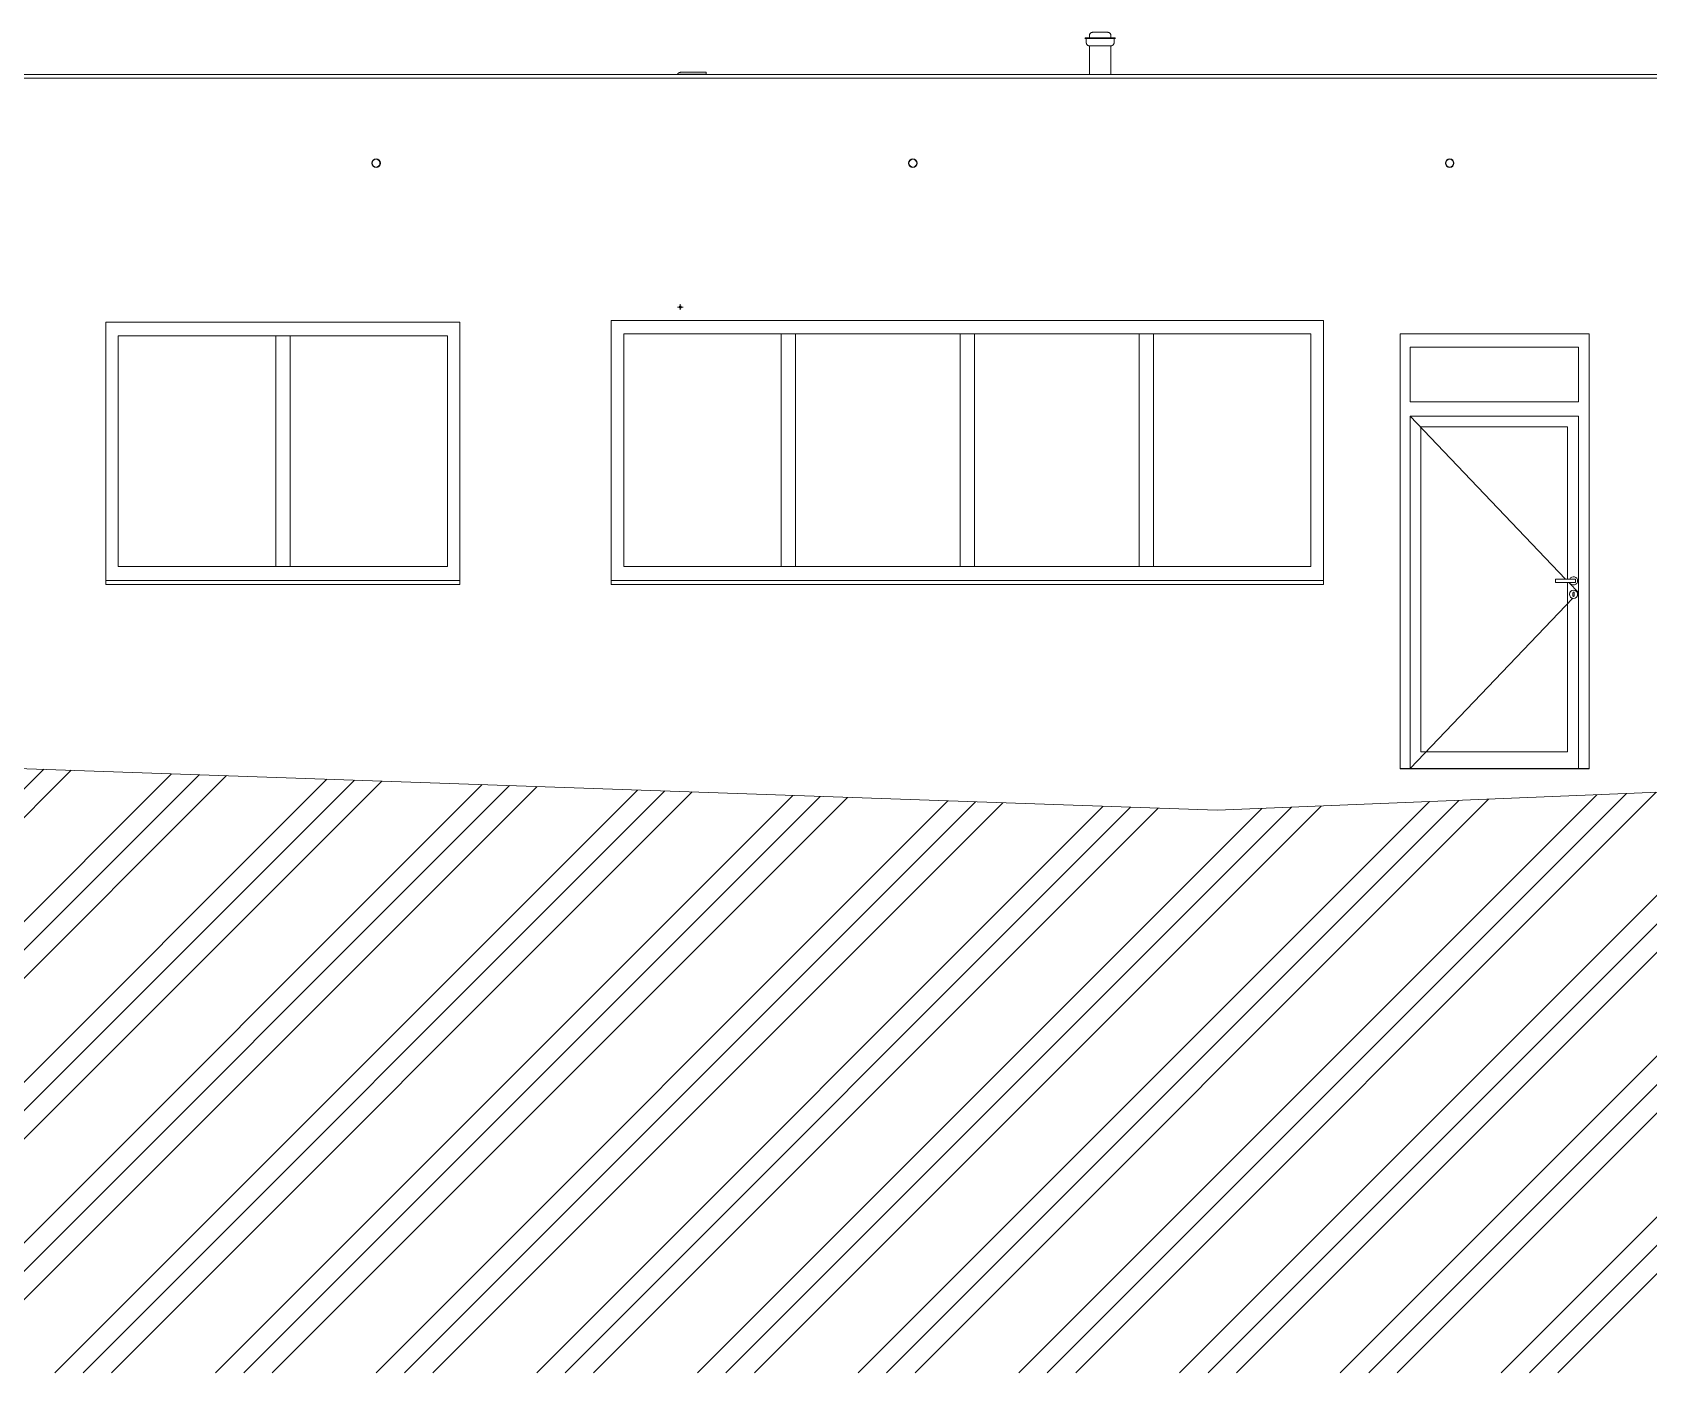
# Model space of a CAD drawing. Header units: millimetres. Extents: x -4051 to 472247, y -45352 to 20466.
# Drawn here: x 396974 to 406006, y -1045 to 6445 of the extents above; entities that cross this region are included whole.
import ezdxf

# ---------------------------------------------------------------- set-up
doc = ezdxf.new("R2010")
doc.units = ezdxf.units.MM
for name, color, linetype, lineweight in [('A-DETL-GENF', 92, 'Continuous', 9), ('A-DETL-THIN', 151, 'Continuous', 9), ('A-GLAZ', 151, 'Continuous', 9), ('A-ROOF', 132, 'Continuous', 9), ('A-WALL', 113, 'Continuous', 9), ('E-POWR-CNDT', 130, 'Continuous', 9), ('E-POWR-CNTR', 130, 'Continuous', 9), ('E-POWR-DROP', 130, 'Continuous', 9), ('M-EQPM', 50, 'Continuous', 9), ('M-HVAC-CDFF', 50, 'Continuous', 9), ('Q-SPCQ', 91, 'Continuous', 9)]:
    doc.layers.add(name, color=color, linetype=linetype, lineweight=lineweight)

# ---------------------------------------------------------------- blocks, each defined once
blk = doc.blocks.new('OKNO_4k_ - OKNO_4k_4000x1460-1966617-Z-Bourání')
at = {"layer": 'A-GLAZ'}
for p, q in [((10036.8, 3460), (10036.8, 4760)), ((10036.8, 4760), (10916.8, 4760)), ((10916.8, 3460), (10916.8, 4760)), ((10996.8, 4760), (10916.8, 4760)), ((10996.8, 4760), (13876.8, 4760)), ((10996.8, 4760), (10996.8, 3460)), ((11916.8, 3460), (11916.8, 4760)), ((11996.8, 4760), (11916.8, 4760)), ((11996.8, 4760), (11996.8, 3460)), ((12916.8, 3460), (12916.8, 4760)), ((12996.8, 4760), (12916.8, 4760)), ((12996.8, 4760), (12996.8, 3460)), ((13876.8, 4760), (13876.8, 3460)), ((10916.8, 3460), (10036.8, 3460)), ((10996.8, 3460), (10916.8, 3460)), ((13876.8, 3460), (10996.8, 3460)), ((11996.8, 3460), (11916.8, 3460)), ((12996.8, 3460), (12916.8, 3460))]:
    blk.add_line(p, q, dxfattribs=at)
blk = doc.blocks.new('OKNO_dvere vchod_1k_nadsvetlik - vstupni dvere 1100_2435-971794-Z-Bourání')
at = {"layer": 'A-GLAZ'}
for p, q in [((14431.8, 4380), (14431.8, 4685)), ((14431.8, 4685), (15371.8, 4685)), ((15371.8, 4685), (15371.8, 4380)), ((15371.8, 4380), (14431.8, 4380)), ((14431.8, 2330), (14431.8, 4300)), ((14431.8, 4300), (15371.8, 4300)), ((14431.8, 4300), (15300.2, 3390)), ((15371.8, 4300), (15371.8, 2330)), ((14491.8, 2425), (14491.8, 4240)), ((14491.8, 4240), (15311.8, 4240)), ((15311.8, 4240), (15311.8, 3390)), ((15244.8, 3390), (15244.8, 3370)), ((15354.8, 3390), (15244.8, 3390)), ((15244.8, 3370), (15354.8, 3370)), ((15311.8, 3370), (15311.8, 2425)), ((15319.3, 3370), (15371.8, 3315)), ((15354.8, 3370), (15354.8, 3390)), ((15340.8, 3282.5), (14432.1, 2330.4)), ((15340.8, 3297), (15340.8, 3313)), ((15348.8, 3313), (15348.8, 3297)), ((15371.8, 3315), (15367.1, 3310.1)), ((15311.8, 2425), (14491.8, 2425)), ((14376.6, 2330.4), (15431.8, 2330.4))]:
    blk.add_line(p, q, dxfattribs=at)
for centre, radius, start, end in [((15344.8, 3380), 23, 0, 154.05613), ((15344.8, 3380), 23, 205.94387, 0), ((15344.8, 3305), 23, 0, 180), ((15344.8, 3305), 23, 180, 0), ((15344.8, 3313), 4, 0, 180), ((15344.8, 3297), 4, 180, 0)]:
    blk.add_arc(centre, radius, start, end, dxfattribs=at)
blk = doc.blocks.new('OKNO_2k_ - OKNO_2k_2000x1450-1963727-Z-Bourání')
at = {"layer": 'A-GLAZ'}
for p, q in [((1611.8, 3460), (1611.8, 4750)), ((1611.8, 4750), (3451.8, 4750)), ((2491.8, 3460), (2491.8, 4750)), ((2571.8, 4750), (2491.8, 4750)), ((2571.8, 4750), (2571.8, 3460)), ((3451.8, 4750), (3451.8, 3460)), ((3451.8, 3460), (1611.8, 3460)), ((2571.8, 3460), (2491.8, 3460))]:
    blk.add_line(p, q, dxfattribs=at)
blk = doc.blocks.new('parapet_ext - parapet_ext-1802078-Z-Bourání')
at = {"layer": 'Q-SPCQ'}
for p, q in [((1541.8, 3360), (1541.8, 3382)), ((3521.8, 3382), (1541.8, 3382)), ((3521.8, 3360), (1541.8, 3360)), ((3521.8, 3382), (3521.8, 3360))]:
    blk.add_line(p, q, dxfattribs=at)
blk = doc.blocks.new('parapet_ext - parapet_ext-1802076-Z-Bourání')
at = {"layer": 'Q-SPCQ'}
for p, q in [((9966.8, 3360), (9966.8, 3382)), ((13946.8, 3382), (9966.8, 3382)), ((13946.8, 3360), (9966.8, 3360)), ((13946.8, 3382), (13946.8, 3360))]:
    blk.add_line(p, q, dxfattribs=at)
blk = doc.blocks.new('DPS_vetrání - Větrací_otvor_stavjicí_zateplení-1348785-Z-Bourání')
at = {"layer": 'M-EQPM', "color": 41}
for radius, start, end in [(24, 0, 180), (24, 180, 0), (22, 0, 180), (22, 180, 0)]:
    blk.add_arc((14652.7, 5714), radius, start, end, dxfattribs=at)
blk = doc.blocks.new('Komín8 - Komín8-2014626-Z-Bourání')
at = {"layer": 'M-HVAC-CDFF'}
for p, q in [((12639.4, 6427.7), (12639.4, 6415.4)), ((12639.4, 6415.4), (12642.3, 6415.4)), ((12756.5, 6415.4), (12759.4, 6415.4)), ((12759.4, 6415.4), (12759.4, 6427.7)), ((12615.7, 6410), (12699.4, 6410)), ((12621.7, 6410), (12621.7, 6387.7)), ((12639.4, 6370), (12639.4, 6210)), ((12673.2, 6370), (12639.4, 6370)), ((12699.4, 6370), (12675.6, 6370)), ((12699.4, 6410), (12783.1, 6410)), ((12745, 6370), (12699.4, 6370)), ((12759.4, 6370), (12746.7, 6370)), ((12759.4, 6210), (12759.4, 6370)), ((12777.1, 6387.7), (12777.1, 6410))]:
    blk.add_line(p, q, dxfattribs=at)
at = {"layer": 'M-HVAC-CDFF', "flags": 128}
for points in [[(12614.4, 6410), (12614.4, 6410.2), (12614.4, 6410.4), (12614.5, 6410.7), (12614.5, 6410.9), (12614.5, 6411.1), (12614.6, 6411.3), (12614.6, 6411.5), (12614.7, 6411.7), (12614.8, 6411.9), (12614.8, 6412.1), (12614.9, 6412.3), (12615, 6412.5), (12615.1, 6412.7), (12615.2, 6412.9), (12615.4, 6413.1), (12615.5, 6413.2), (12615.6, 6413.4), (12615.8, 6413.6), (12615.9, 6413.7), (12616.1, 6413.9), (12616.2, 6414.1), (12616.4, 6414.2), (12616.6, 6414.3), (12616.7, 6414.5), (12616.9, 6414.6), (12617.1, 6414.7), (12617.3, 6414.8), (12617.5, 6414.9), (12617.7, 6415), (12617.9, 6415.1), (12618.1, 6415.1), (12618.3, 6415.2), (12618.5, 6415.3), (12618.7, 6415.3), (12618.9, 6415.4), (12619.1, 6415.4), (12619.4, 6415.4), (12619.6, 6415.4), (12619.8, 6415.4), (12619.9, 6415.4)], [(12619.9, 6415.4), (12619.9, 6415.4), (12620.1, 6415.4), (12620.4, 6415.4), (12620.9, 6415.4), (12621.4, 6415.4), (12622.1, 6415.4), (12623, 6415.4), (12623.9, 6415.4), (12625, 6415.4), (12626.1, 6415.4), (12627.4, 6415.4), (12628.8, 6415.4), (12630.4, 6415.4), (12632, 6415.4), (12633.8, 6415.4), (12635.6, 6415.4), (12637.6, 6415.4), (12639.6, 6415.4), (12640.9, 6415.4)], [(12699.4, 6415.4), (12696.2, 6415.4), (12693.1, 6415.4), (12689.9, 6415.4), (12686.7, 6415.4), (12683.6, 6415.4), (12680.5, 6415.4), (12677.4, 6415.4), (12674.4, 6415.4), (12671.4, 6415.4), (12668.4, 6415.4), (12665.5, 6415.4), (12662.7, 6415.4), (12659.9, 6415.4), (12657.2, 6415.4), (12654.5, 6415.4), (12651.9, 6415.4), (12649.4, 6415.4), (12647, 6415.4), (12644.6, 6415.4), (12642.3, 6415.4), (12640.2, 6415.4), (12638.1, 6415.4), (12636.1, 6415.4), (12634.2, 6415.4), (12632.5, 6415.4), (12630.8, 6415.4), (12629.2, 6415.4), (12627.8, 6415.4), (12626.5, 6415.4), (12625.3, 6415.4), (12624.2, 6415.4), (12623.2, 6415.4), (12622.3, 6415.4), (12621.6, 6415.4), (12621, 6415.4), (12620.5, 6415.4), (12620.2, 6415.4), (12620, 6415.4), (12619.9, 6415.4), (12619.9, 6415.4)], [(12639.4, 6427.7), (12639.4, 6428.4), (12639.5, 6429.1), (12639.5, 6429.8), (12639.6, 6430.5), (12639.8, 6431.2), (12639.9, 6431.9), (12640.1, 6432.6), (12640.3, 6433.3), (12640.5, 6433.9), (12640.8, 6434.6), (12641.1, 6435.2), (12641.4, 6435.9), (12641.8, 6436.5), (12642.1, 6437.1), (12642.5, 6437.7), (12642.9, 6438.3), (12643.3, 6438.8), (12643.8, 6439.4), (12644.3, 6439.9), (12644.8, 6440.4), (12645.3, 6440.9), (12645.8, 6441.3), (12646.4, 6441.8), (12647, 6442.2), (12647.5, 6442.6), (12648.1, 6443), (12648.8, 6443.3), (12649.4, 6443.6), (12650, 6443.9), (12650.7, 6444.2), (12651.4, 6444.4), (12652, 6444.7), (12652.7, 6444.8), (12653.4, 6445), (12654.1, 6445.1), (12654.8, 6445.2), (12655.5, 6445.3), (12656.2, 6445.4), (12656.9, 6445.4), (12657.1, 6445.4)], [(12657.1, 6445.4), (12657.1, 6445.4), (12657.2, 6445.4), (12657.4, 6445.4), (12657.6, 6445.4), (12657.9, 6445.4), (12658.3, 6445.4), (12658.7, 6445.4), (12659.2, 6445.4), (12659.8, 6445.4), (12660.4, 6445.4), (12661.1, 6445.4), (12661.9, 6445.4), (12662.7, 6445.4), (12663.6, 6445.4), (12664.5, 6445.4), (12665.5, 6445.4), (12666.5, 6445.4), (12667.6, 6445.4), (12668.7, 6445.4), (12669.9, 6445.4), (12671.2, 6445.4), (12672.5, 6445.4), (12673.8, 6445.4), (12675.1, 6445.4), (12676.5, 6445.4), (12678, 6445.4), (12679.5, 6445.4), (12681, 6445.4), (12682.5, 6445.4), (12684.1, 6445.4), (12685.7, 6445.4), (12687.3, 6445.4), (12688.9, 6445.4), (12690.6, 6445.4), (12692.2, 6445.4), (12693.9, 6445.4), (12695.6, 6445.4), (12697.3, 6445.4), (12699, 6445.4), (12699.4, 6445.4)], [(12699.4, 6445.4), (12697.7, 6445.4), (12696, 6445.4), (12694.3, 6445.4), (12692.7, 6445.4), (12691, 6445.4), (12689.4, 6445.4), (12687.7, 6445.4), (12686.1, 6445.4), (12684.5, 6445.4), (12682.9, 6445.4), (12681.4, 6445.4), (12679.9, 6445.4), (12678.4, 6445.4), (12676.9, 6445.4), (12675.5, 6445.4), (12674.1, 6445.4), (12672.8, 6445.4), (12671.5, 6445.4), (12670.3, 6445.4), (12669.1, 6445.4), (12667.9, 6445.4), (12666.8, 6445.4), (12665.7, 6445.4), (12664.7, 6445.4), (12663.8, 6445.4), (12662.9, 6445.4), (12662.1, 6445.4), (12661.3, 6445.4), (12660.6, 6445.4), (12660, 6445.4), (12659.4, 6445.4), (12658.9, 6445.4), (12658.4, 6445.4), (12658, 6445.4), (12657.7, 6445.4), (12657.5, 6445.4), (12657.3, 6445.4), (12657.1, 6445.4), (12657.1, 6445.4), (12657.1, 6445.4)], [(12741.7, 6445.4), (12741.7, 6445.4), (12741.6, 6445.4), (12741.4, 6445.4), (12741.2, 6445.4), (12740.9, 6445.4), (12740.5, 6445.4), (12740.1, 6445.4), (12739.6, 6445.4), (12739, 6445.4), (12738.4, 6445.4), (12737.7, 6445.4), (12737, 6445.4), (12736.1, 6445.4), (12735.3, 6445.4), (12734.3, 6445.4), (12733.4, 6445.4), (12732.3, 6445.4), (12731.2, 6445.4), (12730.1, 6445.4), (12728.9, 6445.4), (12727.7, 6445.4), (12726.4, 6445.4), (12725.1, 6445.4), (12723.7, 6445.4), (12722.3, 6445.4), (12720.8, 6445.4), (12719.4, 6445.4), (12717.9, 6445.4), (12716.3, 6445.4), (12714.8, 6445.4), (12713.2, 6445.4), (12711.6, 6445.4), (12709.9, 6445.4), (12708.3, 6445.4), (12706.6, 6445.4), (12704.9, 6445.4), (12703.3, 6445.4), (12701.6, 6445.4), (12699.9, 6445.4), (12699.4, 6445.4)], [(12699.4, 6445.4), (12701.1, 6445.4), (12702.8, 6445.4), (12704.5, 6445.4), (12706.2, 6445.4), (12707.8, 6445.4), (12709.5, 6445.4), (12711.1, 6445.4), (12712.7, 6445.4), (12714.3, 6445.4), (12715.9, 6445.4), (12717.4, 6445.4), (12719, 6445.4), (12720.4, 6445.4), (12721.9, 6445.4), (12723.3, 6445.4), (12724.7, 6445.4), (12726, 6445.4), (12727.3, 6445.4), (12728.6, 6445.4), (12729.8, 6445.4), (12730.9, 6445.4), (12732, 6445.4), (12733.1, 6445.4), (12734.1, 6445.4), (12735, 6445.4), (12735.9, 6445.4), (12736.7, 6445.4), (12737.5, 6445.4), (12738.2, 6445.4), (12738.9, 6445.4), (12739.4, 6445.4), (12740, 6445.4), (12740.4, 6445.4), (12740.8, 6445.4), (12741.1, 6445.4), (12741.4, 6445.4), (12741.6, 6445.4), (12741.7, 6445.4), (12741.7, 6445.4), (12741.7, 6445.4)], [(12779, 6415.4), (12778.9, 6415.4), (12778.7, 6415.4), (12778.4, 6415.4), (12778, 6415.4), (12777.4, 6415.4), (12776.7, 6415.4), (12775.9, 6415.4), (12774.9, 6415.4), (12773.9, 6415.4), (12772.7, 6415.4), (12771.4, 6415.4), (12770, 6415.4), (12768.5, 6415.4), (12766.8, 6415.4), (12765.1, 6415.4), (12763.2, 6415.4), (12761.3, 6415.4), (12759.2, 6415.4), (12757.1, 6415.4), (12754.8, 6415.4), (12752.5, 6415.4), (12750.1, 6415.4), (12747.6, 6415.4), (12745, 6415.4), (12742.4, 6415.4), (12739.7, 6415.4), (12736.9, 6415.4), (12734.1, 6415.4), (12731.2, 6415.4), (12728.2, 6415.4), (12725.3, 6415.4), (12722.2, 6415.4), (12719.2, 6415.4), (12716.1, 6415.4), (12712.9, 6415.4), (12709.8, 6415.4), (12706.6, 6415.4), (12703.5, 6415.4), (12700.3, 6415.4), (12699.4, 6415.4)], [(12741.7, 6445.4), (12742.4, 6445.4), (12743.2, 6445.3), (12743.9, 6445.3), (12744.6, 6445.2), (12745.3, 6445), (12745.9, 6444.9), (12746.6, 6444.7), (12747.3, 6444.5), (12748, 6444.3), (12748.6, 6444), (12749.3, 6443.7), (12749.9, 6443.4), (12750.5, 6443.1), (12751.1, 6442.7), (12751.7, 6442.3), (12752.3, 6441.9), (12752.9, 6441.5), (12753.4, 6441), (12753.9, 6440.5), (12754.4, 6440), (12754.9, 6439.5), (12755.4, 6439), (12755.8, 6438.4), (12756.2, 6437.9), (12756.6, 6437.3), (12757, 6436.7), (12757.3, 6436.1), (12757.7, 6435.4), (12757.9, 6434.8), (12758.2, 6434.1), (12758.5, 6433.5), (12758.7, 6432.8), (12758.9, 6432.1), (12759, 6431.4), (12759.2, 6430.7), (12759.3, 6430), (12759.3, 6429.3), (12759.4, 6428.6), (12759.4, 6427.9), (12759.4, 6427.7)], [(12758.7, 6415.4), (12760.7, 6415.4), (12762.7, 6415.4), (12764.6, 6415.4), (12766.4, 6415.4), (12768, 6415.4), (12769.6, 6415.4), (12771, 6415.4), (12772.4, 6415.4), (12773.6, 6415.4), (12774.7, 6415.4), (12775.6, 6415.4), (12776.5, 6415.4), (12777.2, 6415.4), (12777.8, 6415.4), (12778.3, 6415.4), (12778.6, 6415.4), (12778.9, 6415.4), (12779, 6415.4), (12779, 6415.4)], [(12779, 6415.4), (12779.2, 6415.4), (12779.4, 6415.4), (12779.6, 6415.4), (12779.8, 6415.4), (12780.1, 6415.3), (12780.3, 6415.3), (12780.5, 6415.2), (12780.7, 6415.2), (12780.9, 6415.1), (12781.1, 6415), (12781.3, 6414.9), (12781.5, 6414.8), (12781.7, 6414.7), (12781.9, 6414.6), (12782, 6414.5), (12782.2, 6414.4), (12782.4, 6414.2), (12782.6, 6414.1), (12782.7, 6413.9), (12782.9, 6413.8), (12783, 6413.6), (12783.2, 6413.5), (12783.3, 6413.3), (12783.4, 6413.1), (12783.6, 6412.9), (12783.7, 6412.8), (12783.8, 6412.6), (12783.9, 6412.4), (12784, 6412.2), (12784, 6412), (12784.1, 6411.8), (12784.2, 6411.6), (12784.2, 6411.4), (12784.3, 6411.1), (12784.3, 6410.9), (12784.4, 6410.7), (12784.4, 6410.5), (12784.4, 6410.3), (12784.4, 6410.1), (12784.4, 6410)], [(12639.4, 6370), (12638.7, 6370), (12638, 6370.1), (12637.3, 6370.1), (12636.6, 6370.2), (12635.9, 6370.4), (12635.2, 6370.5), (12634.5, 6370.7), (12633.9, 6370.9), (12633.2, 6371.1), (12632.5, 6371.4), (12631.9, 6371.7), (12631.3, 6372), (12630.6, 6372.3), (12630, 6372.7), (12629.4, 6373.1), (12628.9, 6373.5), (12628.3, 6373.9), (12627.8, 6374.4), (12627.2, 6374.9), (12626.7, 6375.4), (12626.3, 6375.9), (12625.8, 6376.4), (12625.4, 6377), (12624.9, 6377.5), (12624.5, 6378.1), (12624.2, 6378.7), (12623.8, 6379.3), (12623.5, 6380), (12623.2, 6380.6), (12622.9, 6381.3), (12622.7, 6381.9), (12622.5, 6382.6), (12622.3, 6383.3), (12622.1, 6384), (12622, 6384.7), (12621.9, 6385.4), (12621.8, 6386.1), (12621.8, 6386.8), (12621.7, 6387.5), (12621.7, 6387.7)], [(12639.4, 6370), (12639.5, 6370), (12639.6, 6370), (12639.8, 6370), (12640.2, 6370), (12640.6, 6370), (12641.1, 6370), (12641.8, 6370), (12642.5, 6370), (12643.3, 6370), (12644.2, 6370), (12645.1, 6370), (12646.2, 6370), (12647.3, 6370), (12648.6, 6370), (12649.9, 6370), (12651.3, 6370), (12652.8, 6370), (12654.3, 6370), (12655.9, 6370), (12657.6, 6370), (12659.4, 6370), (12661.2, 6370), (12663.1, 6370), (12665, 6370), (12667, 6370), (12669, 6370), (12671.1, 6370), (12673.3, 6370), (12675.5, 6370), (12677.7, 6370), (12679.9, 6370), (12682.2, 6370), (12684.5, 6370), (12686.9, 6370), (12689.2, 6370), (12691.6, 6370), (12694, 6370), (12696.4, 6370), (12698.8, 6370), (12699.4, 6370)], [(12645.4, 6370), (12644.4, 6370), (12643.5, 6370), (12642.7, 6370), (12641.9, 6370), (12641.3, 6370), (12640.7, 6370), (12640.3, 6370), (12639.9, 6370), (12639.7, 6370), (12639.5, 6370), (12639.4, 6370), (12639.4, 6370)], [(12699.4, 6370), (12701.8, 6370), (12704.2, 6370), (12706.6, 6370), (12709, 6370), (12711.3, 6370), (12713.7, 6370), (12716, 6370), (12718.3, 6370), (12720.6, 6370), (12722.8, 6370), (12725, 6370), (12727.1, 6370), (12729.2, 6370), (12731.3, 6370), (12733.3, 6370), (12735.2, 6370), (12737.1, 6370), (12739, 6370), (12740.8, 6370), (12742.5, 6370), (12744.1, 6370), (12745.7, 6370), (12747.2, 6370), (12748.6, 6370), (12749.9, 6370), (12751.2, 6370), (12752.3, 6370), (12753.4, 6370), (12754.4, 6370), (12755.3, 6370), (12756.2, 6370), (12756.9, 6370), (12757.5, 6370), (12758.1, 6370), (12758.5, 6370), (12758.9, 6370), (12759.2, 6370), (12759.3, 6370), (12759.4, 6370), (12759.4, 6370)], [(12759.4, 6370), (12759.4, 6370), (12759.2, 6370), (12759, 6370), (12758.7, 6370), (12758.2, 6370), (12757.7, 6370), (12757.1, 6370), (12756.4, 6370), (12755.6, 6370), (12754.7, 6370), (12753.7, 6370)], [(12777.1, 6387.7), (12777.1, 6387), (12777, 6386.3), (12777, 6385.6), (12776.9, 6384.9), (12776.7, 6384.2), (12776.6, 6383.5), (12776.4, 6382.8), (12776.2, 6382.1), (12776, 6381.5), (12775.7, 6380.8), (12775.4, 6380.1), (12775.1, 6379.5), (12774.8, 6378.9), (12774.4, 6378.3), (12774, 6377.7), (12773.6, 6377.1), (12773.2, 6376.6), (12772.7, 6376), (12772.2, 6375.5), (12771.7, 6375), (12771.2, 6374.5), (12770.7, 6374.1), (12770.1, 6373.6), (12769.6, 6373.2), (12769, 6372.8), (12768.4, 6372.4), (12767.7, 6372.1), (12767.1, 6371.8), (12766.5, 6371.5), (12765.8, 6371.2), (12765.2, 6371), (12764.5, 6370.7), (12763.8, 6370.6), (12763.1, 6370.4), (12762.4, 6370.3), (12761.7, 6370.2), (12761, 6370.1), (12760.3, 6370), (12759.6, 6370), (12759.4, 6370)]]:
    blk.add_lwpolyline(points, dxfattribs=at)

msp = doc.modelspace()

# ---------------------------------------------------------------- hatches: boundary and pattern name
at = {"layer": 'A-DETL-GENF'}
h = msp.add_hatch(dxfattribs=at)
h.set_pattern_fill('FP_122', style=0, pattern_type=2)
h.set_pattern_definition([(45, (441408.24, 0), (-449.013, 449.013), []), (45, (441567, 0), (0, 898.0256), []), (45, (441249.5, 0), (0, 898.0256), [])])
h.paths.add_polyline_path([(423686.3, -1045.3), (423686.3, 1954.3), (422167.8, 1954.3), (415149.4, 2076.4), (411208.9, 2076.4), (406811.5, 2230), (403594.5, 2097.6), (393850.5, 2438.4), (384620.8, 2846.2), (381356.5, 2445.4), (379841, 2445.4), (379841, -1045.3), (420926.9, -1045.3)])
at = {"layer": 'E-POWR-DROP'}
msp.add_hatch(color=256, dxfattribs=at).paths.add_polyline_path([(400596.9, 4901.3), (400602.3, 4905.5), (400603.2, 4907.7), (400603.2, 4912.3), (400599, 4917.8), (400592.2, 4918.7), (400588.2, 4916.3), (400585.6, 4910), (400589.1, 4903), (400590.1, 4902.2), (400594.5, 4901.6)])

# ---------------------------------------------------------------- linework, layer by layer
at = {"layer": 'A-DETL-THIN'}
for p, q in [((403595.9, 2097.6), (393901.8, 2436.1)), ((406811.5, 2230), (403595.9, 2097.6))]:
    msp.add_line(p, q, dxfattribs=at)
at = {"layer": 'A-ROOF', "color": 41}
msp.add_line((390343.6, 6210), (406470.1, 6210), dxfattribs=at)
at = {"layer": 'A-WALL', "color": 41}
for p, q in [((406385.1, 6190), (390243.6, 6190)), ((397383.6, 3382), (397383.6, 4825)), ((397383.6, 4825), (399363.6, 4825)), ((399363.6, 4825), (399363.6, 3382)), ((400208.6, 3382), (400208.6, 4835)), ((400208.6, 4835), (404188.6, 4835)), ((404188.6, 4835), (404188.6, 3382)), ((404618.6, 4760), (405673.6, 4760)), ((404618.6, 2330), (404618.6, 4760)), ((405673.6, 4760), (405673.6, 2330)), ((405673.6, 2330), (404618.6, 2330))]:
    msp.add_line(p, q, dxfattribs=at)
at = {"layer": 'E-POWR-CNDT', "color": 41}
for p, q in [((400631.9, 6222.2), (400599.4, 6222.2)), ((400599.4, 6212.2), (400631.9, 6212.2)), ((400738.9, 6222.2), (400631.9, 6222.2)), ((400631.9, 6212.2), (400738.9, 6212.2)), ((400738.9, 6212.2), (400738.9, 6222.2))]:
    msp.add_line(p, q, dxfattribs=at)
at = {"layer": 'E-POWR-CNDT', "color": 41, "flags": 128}
for points in [[(400599.4, 6222.2), (400598.4, 6222.2), (400597.4, 6222.2), (400596.4, 6222.1), (400595.4, 6221.9), (400594.4, 6221.7), (400593.4, 6221.5), (400592.5, 6221.3), (400591.5, 6221), (400590.6, 6220.6), (400589.6, 6220.3), (400588.7, 6219.9), (400587.8, 6219.4), (400586.9, 6218.9), (400586.1, 6218.4), (400585.2, 6217.9), (400584.4, 6217.3), (400583.6, 6216.7), (400582.9, 6216), (400582.1, 6215.4), (400581.4, 6214.7), (400580.7, 6213.9), (400580.1, 6213.2), (400579.5, 6212.4), (400578.9, 6211.6), (400578.3, 6210.8), (400577.8, 6209.9)], [(400591.3, 6209.9), (400591.8, 6210.2), (400592.3, 6210.5), (400592.8, 6210.7), (400593.4, 6211), (400593.9, 6211.2), (400594.5, 6211.4), (400595.1, 6211.6), (400595.6, 6211.8), (400596.2, 6211.9), (400596.8, 6212), (400597.4, 6212.1), (400598, 6212.2), (400598.6, 6212.2), (400599.2, 6212.2), (400599.4, 6212.2)]]:
    msp.add_lwpolyline(points, dxfattribs=at)
at = {"layer": 'E-POWR-CNTR'}
for p, q in [((400578.5, 4910), (400610.5, 4910)), ((400594.5, 4894), (400594.5, 4926))]:
    msp.add_line(p, q, dxfattribs=at)

# ---------------------------------------------------------------- block references
at = {"layer": 'A-GLAZ'}
for name, p in [('OKNO_2k_ - OKNO_2k_2000x1450-1963727-Z-Bourání', (395841.8, 0)), ('OKNO_4k_ - OKNO_4k_4000x1460-1966617-Z-Bourání', (390241.8, 0)), ('OKNO_dvere vchod_1k_nadsvetlik - vstupni dvere 1100_2435-971794-Z-Bourání', (390241.8, 0))]:
    msp.add_blockref(name, p, dxfattribs=at)
at = {"layer": 'M-EQPM', "color": 41}
for p in [(384241.8, 0), (387241.8, 0), (390241.8, 0)]:
    msp.add_blockref('DPS_vetrání - Větrací_otvor_stavjicí_zateplení-1348785-Z-Bourání', p, dxfattribs=at)
at = {"layer": 'M-HVAC-CDFF'}
msp.add_blockref('Komín8 - Komín8-2014626-Z-Bourání', (390241.8, 0), dxfattribs=at)
at = {"layer": 'Q-SPCQ'}
for name, p in [('parapet_ext - parapet_ext-1802078-Z-Bourání', (395841.8, 0)), ('parapet_ext - parapet_ext-1802076-Z-Bourání', (390241.8, 0))]:
    msp.add_blockref(name, p, dxfattribs=at)

doc.saveas('drawing.dxf')
